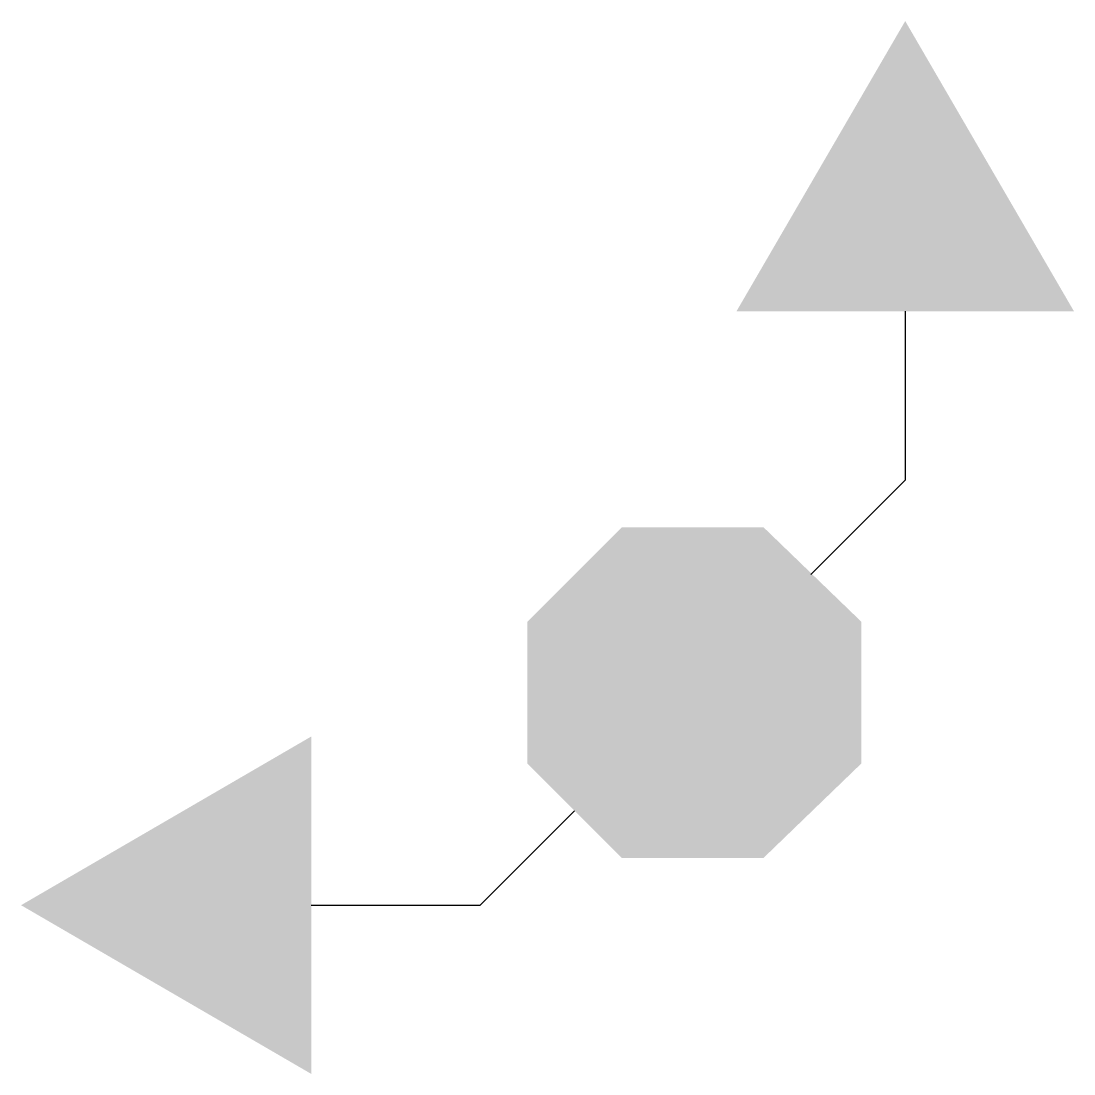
# Model space of a CAD drawing. Header units: feet. Extents: x -0.239 to 0.135, y -0.136 to 0.239.
import ezdxf

# ---------------------------------------------------------------- set-up
doc = ezdxf.new("R2010")
doc.units = ezdxf.units.FT
doc.header["$MEASUREMENT"] = 0

msp = doc.modelspace()

# ---------------------------------------------------------------- hatches: boundary and pattern name
msp.add_hatch(color=256).paths.add_polyline_path([(-0.02563, -0.0588), (-0.05923, -0.0252), (-0.05923, 0.0252), (-0.02563, 0.0588), (0.02477, 0.0588), (0.05957, 0.0252), (0.05957, -0.0252), (0.02477, -0.0588)])

# ---------------------------------------------------------------- linework, layer by layer
for p, q in [((0.07517, 0.1356), (0.07517, 0.0756)), ((0.04157, 0.042), (0.07517, 0.0756)), ((-0.04243, -0.042), (-0.07603, -0.0756)), ((-0.13603, -0.0756), (-0.07603, -0.0756))]:
    msp.add_line(p, q)
for points in [[(0.07517, 0.2388), (0.01517, 0.1356), (0.13517, 0.1356)], [(-0.23923, -0.0756), (-0.13603, -0.1356), (-0.13603, -0.0156)]]:
    msp.add_solid(points)

doc.saveas('drawing.dxf')
